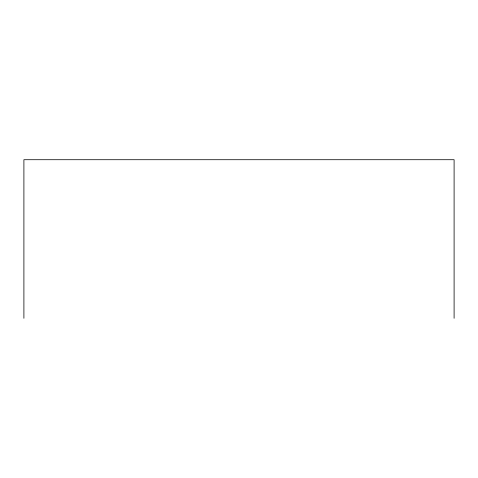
<?xml version="1.0" encoding="UTF-8"?>
<svg xmlns="http://www.w3.org/2000/svg" width="478" height="478" viewBox="0 0 478 478"><rect width="100%" height="100%" fill="white"/><g stroke="black" fill="none" stroke-linecap="round" stroke-linejoin="round"><path stroke-width="0.72" d="M454.1 318.288L454.1 159.712L23.9 159.712L23.9 318.288"/></g></svg>
